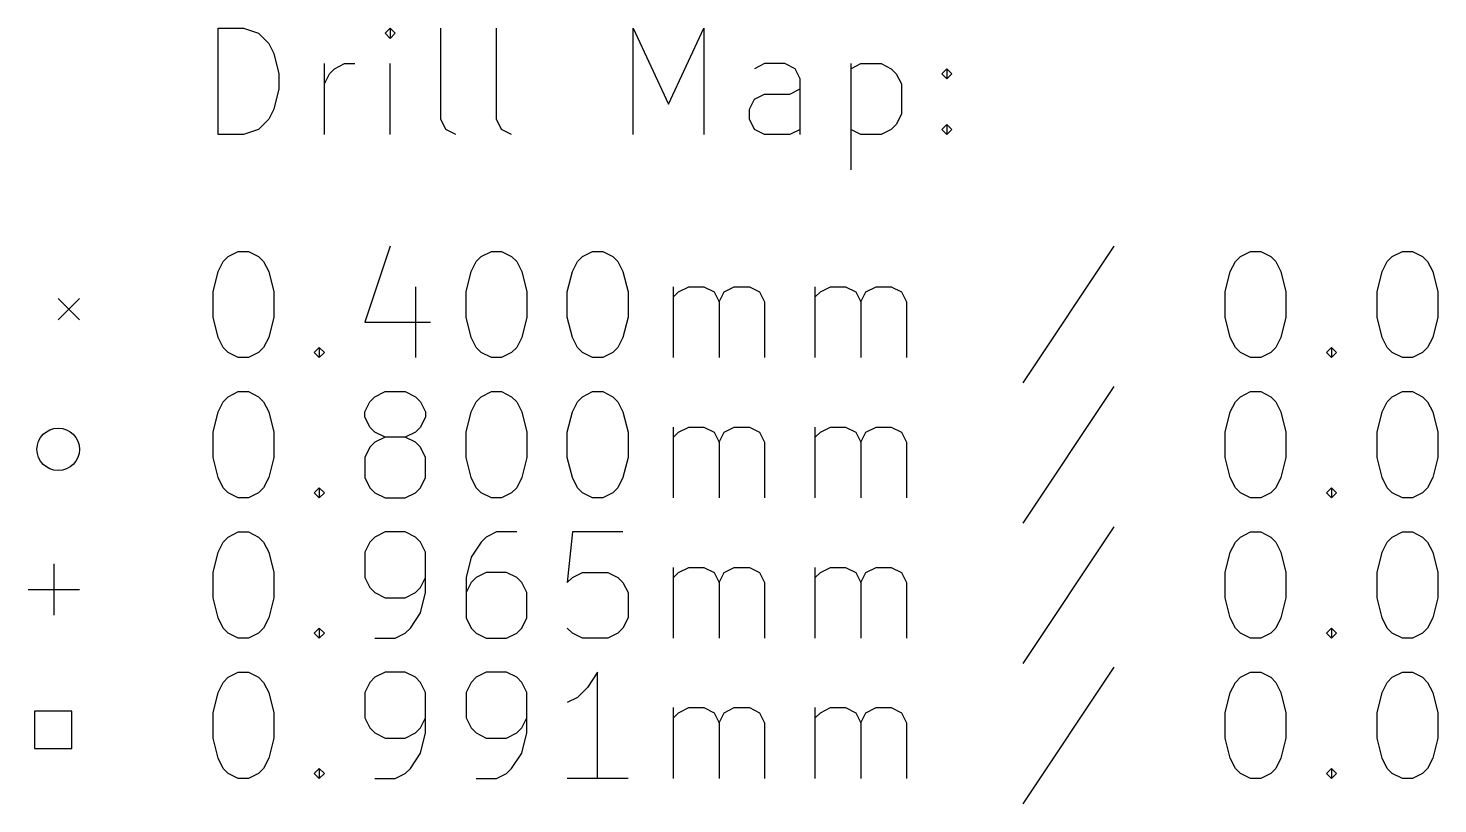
# Model space of a CAD drawing. Extents: x 91 to 223, y -160 to -73.
# Drawn here: x 92.38 to 118.91, y -143.12 to -128.52 of the extents above; entities that cross this region are included whole.
import ezdxf

# ---------------------------------------------------------------- set-up
doc = ezdxf.new("R2010")
doc.units = 0
doc.layers.add('BLACK', color=7, linetype='CONTINUOUS')

msp = doc.modelspace()

# ---------------------------------------------------------------- linework, layer by layer
at = {"layer": 'BLACK', "linetype": 'CONTINUOUS'}
for p, q in [((95.9536, -130.52), (95.9536, -128.52)), ((95.9536, -128.52), (96.4298, -128.52)), ((96.4298, -128.52), (96.7155, -128.616)), ((96.7155, -128.616), (96.9059, -128.806)), ((99.1917, -128.52), (99.0964, -128.616)), ((99.0964, -128.616), (99.1917, -128.711)), ((99.2869, -128.616), (99.1917, -128.52)), ((99.1917, -128.52), (99.1917, -128.711)), ((99.1917, -128.711), (99.2869, -128.616)), ((100.144, -130.235), (100.144, -128.52)), ((101.192, -130.235), (101.192, -128.52)), ((103.763, -130.52), (103.763, -128.52)), ((103.763, -128.52), (104.43, -129.949)), ((104.43, -129.949), (105.096, -128.52)), ((105.096, -128.52), (105.096, -130.52)), ((96.9059, -128.806), (97.0012, -128.997)), ((97.0012, -128.997), (97.0964, -129.378)), ((97.0964, -129.378), (97.0964, -129.663)), ((97.9536, -130.52), (97.9536, -129.187)), ((97.9536, -129.568), (98.0488, -129.378)), ((98.0488, -129.378), (98.144, -129.282)), ((98.144, -129.282), (98.3345, -129.187)), ((98.3345, -129.187), (98.525, -129.187)), ((99.1917, -130.52), (99.1917, -129.187)), ((106.239, -129.187), (106.049, -129.282)), ((106.62, -129.187), (106.239, -129.187)), ((106.811, -129.282), (106.62, -129.187)), ((106.906, -129.473), (106.811, -129.282)), ((107.858, -129.187), (107.858, -131.187)), ((107.858, -129.282), (108.049, -129.187)), ((108.049, -129.187), (108.43, -129.187)), ((108.43, -129.187), (108.62, -129.282)), ((108.62, -129.282), (108.715, -129.378)), ((108.715, -129.378), (108.811, -129.568)), ((109.573, -129.378), (109.668, -129.282)), ((109.668, -129.473), (109.573, -129.378)), ((109.668, -129.282), (109.763, -129.378)), ((109.668, -129.282), (109.668, -129.473)), ((109.763, -129.378), (109.668, -129.473)), ((97.0964, -129.663), (97.0012, -130.044)), ((106.715, -129.759), (106.906, -129.663)), ((106.906, -130.52), (106.906, -129.473)), ((108.811, -129.568), (108.811, -130.139)), ((105.954, -130.044), (106.049, -129.854)), ((106.049, -129.854), (106.239, -129.759)), ((106.239, -129.759), (106.715, -129.759)), ((96.9059, -130.235), (96.7155, -130.425)), ((97.0012, -130.044), (96.9059, -130.235)), ((100.239, -130.425), (100.144, -130.235)), ((101.287, -130.425), (101.192, -130.235)), ((105.954, -130.235), (105.954, -130.044)), ((106.049, -130.425), (105.954, -130.235)), ((108.811, -130.139), (108.715, -130.33)), ((96.7155, -130.425), (96.4298, -130.52)), ((100.43, -130.52), (100.239, -130.425)), ((101.477, -130.52), (101.287, -130.425)), ((106.239, -130.52), (106.049, -130.425)), ((106.906, -130.425), (106.715, -130.52)), ((108.049, -130.52), (107.858, -130.425)), ((108.62, -130.425), (108.43, -130.52)), ((108.715, -130.33), (108.62, -130.425)), ((109.573, -130.425), (109.668, -130.33)), ((109.668, -130.52), (109.573, -130.425)), ((109.668, -130.33), (109.763, -130.425)), ((109.668, -130.33), (109.668, -130.52)), ((109.763, -130.425), (109.668, -130.52)), ((96.4298, -130.52), (95.9536, -130.52)), ((106.715, -130.52), (106.239, -130.52)), ((108.43, -130.52), (108.049, -130.52)), ((99.1917, -132.625), (98.7155, -134.054)), ((112.811, -132.625), (111.096, -135.197)), ((96.0488, -132.911), (96.144, -132.816)), ((96.144, -132.816), (96.3345, -132.72)), ((96.3345, -132.72), (96.525, -132.72)), ((96.525, -132.72), (96.7155, -132.816)), ((96.7155, -132.816), (96.8107, -132.911)), ((100.811, -132.911), (100.906, -132.816)), ((100.906, -132.816), (101.096, -132.72)), ((101.096, -132.72), (101.287, -132.72)), ((101.287, -132.72), (101.477, -132.816)), ((101.477, -132.816), (101.573, -132.911)), ((102.715, -132.911), (102.811, -132.816)), ((102.811, -132.816), (103.001, -132.72)), ((103.001, -132.72), (103.192, -132.72)), ((103.192, -132.72), (103.382, -132.816)), ((103.382, -132.816), (103.477, -132.911)), ((115.096, -132.911), (115.192, -132.816)), ((115.192, -132.816), (115.382, -132.72)), ((115.382, -132.72), (115.573, -132.72)), ((115.573, -132.72), (115.763, -132.816)), ((115.763, -132.816), (115.858, -132.911)), ((117.954, -132.911), (118.049, -132.816)), ((118.049, -132.816), (118.239, -132.72)), ((118.239, -132.72), (118.43, -132.72)), ((118.43, -132.72), (118.62, -132.816)), ((118.62, -132.816), (118.715, -132.911)), ((95.8583, -133.482), (95.9536, -133.101)), ((95.9536, -133.101), (96.0488, -132.911)), ((96.8107, -132.911), (96.9059, -133.101)), ((96.9059, -133.101), (97.0012, -133.482)), ((100.62, -133.482), (100.715, -133.101)), ((100.715, -133.101), (100.811, -132.911)), ((101.573, -132.911), (101.668, -133.101)), ((101.668, -133.101), (101.763, -133.482)), ((102.525, -133.482), (102.62, -133.101)), ((102.62, -133.101), (102.715, -132.911)), ((103.477, -132.911), (103.573, -133.101)), ((103.573, -133.101), (103.668, -133.482)), ((114.906, -133.482), (115.001, -133.101)), ((115.001, -133.101), (115.096, -132.911)), ((115.858, -132.911), (115.954, -133.101)), ((115.954, -133.101), (116.049, -133.482)), ((117.763, -133.482), (117.858, -133.101)), ((117.858, -133.101), (117.954, -132.911)), ((118.715, -132.911), (118.811, -133.101)), ((118.811, -133.101), (118.906, -133.482)), ((99.6679, -133.387), (99.6679, -134.72)), ((104.525, -134.72), (104.525, -133.387)), ((104.62, -133.482), (104.811, -133.387)), ((104.811, -133.387), (105.096, -133.387)), ((105.096, -133.387), (105.287, -133.482)), ((105.477, -133.482), (105.668, -133.387)), ((105.668, -133.387), (105.954, -133.387)), ((105.954, -133.387), (106.144, -133.482)), ((107.192, -134.72), (107.192, -133.387)), ((107.287, -133.482), (107.477, -133.387)), ((107.477, -133.387), (107.763, -133.387)), ((107.763, -133.387), (107.954, -133.482)), ((108.144, -133.482), (108.335, -133.387)), ((108.335, -133.387), (108.62, -133.387)), ((108.62, -133.387), (108.811, -133.482)), ((92.9458, -133.606), (93.3458, -134.006)), ((93.3458, -133.606), (92.9458, -134.006)), ((95.8583, -133.959), (95.8583, -133.482)), ((97.0012, -133.482), (97.0012, -133.959)), ((100.62, -133.959), (100.62, -133.482)), ((101.763, -133.482), (101.763, -133.959)), ((102.525, -133.959), (102.525, -133.482)), ((103.668, -133.482), (103.668, -133.959)), ((104.525, -133.578), (104.62, -133.482)), ((105.287, -133.482), (105.382, -133.673)), ((105.382, -133.673), (105.477, -133.482)), ((105.382, -133.673), (105.382, -134.72)), ((106.144, -133.482), (106.239, -133.673)), ((106.239, -133.673), (106.239, -134.72)), ((107.192, -133.578), (107.287, -133.482)), ((107.954, -133.482), (108.049, -133.673)), ((108.049, -133.673), (108.144, -133.482)), ((108.049, -133.673), (108.049, -134.72)), ((108.811, -133.482), (108.906, -133.673)), ((108.906, -133.673), (108.906, -134.72)), ((114.906, -133.959), (114.906, -133.482)), ((116.049, -133.482), (116.049, -133.959)), ((117.763, -133.959), (117.763, -133.482)), ((118.906, -133.482), (118.906, -133.959)), ((95.9536, -134.339), (95.8583, -133.959)), ((97.0012, -133.959), (96.9059, -134.339)), ((98.7155, -134.054), (99.9536, -134.054)), ((100.715, -134.339), (100.62, -133.959)), ((101.763, -133.959), (101.668, -134.339)), ((102.62, -134.339), (102.525, -133.959)), ((103.668, -133.959), (103.573, -134.339)), ((115.001, -134.339), (114.906, -133.959)), ((116.049, -133.959), (115.954, -134.339)), ((117.858, -134.339), (117.763, -133.959)), ((118.906, -133.959), (118.811, -134.339)), ((96.0488, -134.53), (95.9536, -134.339)), ((96.9059, -134.339), (96.8107, -134.53)), ((100.811, -134.53), (100.715, -134.339)), ((101.668, -134.339), (101.573, -134.53)), ((102.715, -134.53), (102.62, -134.339)), ((103.573, -134.339), (103.477, -134.53)), ((115.096, -134.53), (115.001, -134.339)), ((115.954, -134.339), (115.858, -134.53)), ((117.954, -134.53), (117.858, -134.339)), ((118.811, -134.339), (118.715, -134.53)), ((96.144, -134.625), (96.0488, -134.53)), ((96.3345, -134.72), (96.144, -134.625)), ((96.525, -134.72), (96.3345, -134.72)), ((96.7155, -134.625), (96.525, -134.72)), ((96.8107, -134.53), (96.7155, -134.625)), ((97.7631, -134.625), (97.8583, -134.53)), ((97.8583, -134.72), (97.7631, -134.625)), ((97.8583, -134.53), (97.9536, -134.625)), ((97.8583, -134.53), (97.8583, -134.72)), ((97.9536, -134.625), (97.8583, -134.72)), ((100.906, -134.625), (100.811, -134.53)), ((101.096, -134.72), (100.906, -134.625)), ((101.287, -134.72), (101.096, -134.72)), ((101.477, -134.625), (101.287, -134.72)), ((101.573, -134.53), (101.477, -134.625)), ((102.811, -134.625), (102.715, -134.53)), ((103.001, -134.72), (102.811, -134.625)), ((103.192, -134.72), (103.001, -134.72)), ((103.382, -134.625), (103.192, -134.72)), ((103.477, -134.53), (103.382, -134.625)), ((115.192, -134.625), (115.096, -134.53)), ((115.382, -134.72), (115.192, -134.625)), ((115.573, -134.72), (115.382, -134.72)), ((115.763, -134.625), (115.573, -134.72)), ((115.858, -134.53), (115.763, -134.625)), ((116.811, -134.625), (116.906, -134.53)), ((116.906, -134.72), (116.811, -134.625)), ((116.906, -134.53), (117.001, -134.625)), ((116.906, -134.53), (116.906, -134.72)), ((117.001, -134.625), (116.906, -134.72)), ((118.049, -134.625), (117.954, -134.53)), ((118.239, -134.72), (118.049, -134.625)), ((118.43, -134.72), (118.239, -134.72)), ((118.62, -134.625), (118.43, -134.72)), ((118.715, -134.53), (118.62, -134.625)), ((112.811, -135.265), (111.096, -137.837)), ((96.0488, -135.551), (96.144, -135.456)), ((96.144, -135.456), (96.3345, -135.36)), ((96.3345, -135.36), (96.525, -135.36)), ((96.525, -135.36), (96.7155, -135.456)), ((96.7155, -135.456), (96.8107, -135.551)), ((98.8107, -135.551), (98.9059, -135.456)), ((98.9059, -135.456), (99.0964, -135.36)), ((99.0964, -135.36), (99.4774, -135.36)), ((99.4774, -135.36), (99.6679, -135.456)), ((99.6679, -135.456), (99.7631, -135.551)), ((100.811, -135.551), (100.906, -135.456)), ((100.906, -135.456), (101.096, -135.36)), ((101.096, -135.36), (101.287, -135.36)), ((101.287, -135.36), (101.477, -135.456)), ((101.477, -135.456), (101.573, -135.551)), ((102.715, -135.551), (102.811, -135.456)), ((102.811, -135.456), (103.001, -135.36)), ((103.001, -135.36), (103.192, -135.36)), ((103.192, -135.36), (103.382, -135.456)), ((103.382, -135.456), (103.477, -135.551)), ((115.096, -135.551), (115.192, -135.456)), ((115.192, -135.456), (115.382, -135.36)), ((115.382, -135.36), (115.573, -135.36)), ((115.573, -135.36), (115.763, -135.456)), ((115.763, -135.456), (115.858, -135.551)), ((117.954, -135.551), (118.049, -135.456)), ((118.049, -135.456), (118.239, -135.36)), ((118.239, -135.36), (118.43, -135.36)), ((118.43, -135.36), (118.62, -135.456)), ((118.62, -135.456), (118.715, -135.551)), ((95.8583, -136.122), (95.9536, -135.741)), ((95.9536, -135.741), (96.0488, -135.551)), ((96.8107, -135.551), (96.9059, -135.741)), ((96.9059, -135.741), (97.0012, -136.122)), ((98.7155, -135.741), (98.8107, -135.551)), ((98.7155, -135.837), (98.7155, -135.741)), ((99.7631, -135.551), (99.8583, -135.741)), ((99.8583, -135.741), (99.8583, -135.837)), ((100.62, -136.122), (100.715, -135.741)), ((100.715, -135.741), (100.811, -135.551)), ((101.573, -135.551), (101.668, -135.741)), ((101.668, -135.741), (101.763, -136.122)), ((102.525, -136.122), (102.62, -135.741)), ((102.62, -135.741), (102.715, -135.551)), ((103.477, -135.551), (103.573, -135.741)), ((103.573, -135.741), (103.668, -136.122)), ((114.906, -136.122), (115.001, -135.741)), ((115.001, -135.741), (115.096, -135.551)), ((115.858, -135.551), (115.954, -135.741)), ((115.954, -135.741), (116.049, -136.122)), ((117.763, -136.122), (117.858, -135.741)), ((117.858, -135.741), (117.954, -135.551)), ((118.715, -135.551), (118.811, -135.741)), ((118.811, -135.741), (118.906, -136.122)), ((98.8107, -136.027), (98.7155, -135.837)), ((98.9059, -136.122), (98.8107, -136.027)), ((99.7631, -136.027), (99.6679, -136.122)), ((99.8583, -135.837), (99.7631, -136.027)), ((104.525, -137.36), (104.525, -136.027)), ((104.62, -136.122), (104.811, -136.027)), ((104.811, -136.027), (105.096, -136.027)), ((105.096, -136.027), (105.287, -136.122)), ((105.477, -136.122), (105.668, -136.027)), ((105.668, -136.027), (105.954, -136.027)), ((105.954, -136.027), (106.144, -136.122)), ((107.192, -137.36), (107.192, -136.027)), ((107.287, -136.122), (107.477, -136.027)), ((107.477, -136.027), (107.763, -136.027)), ((107.763, -136.027), (107.954, -136.122)), ((108.144, -136.122), (108.335, -136.027)), ((108.335, -136.027), (108.62, -136.027)), ((108.62, -136.027), (108.811, -136.122)), ((95.8583, -136.599), (95.8583, -136.122)), ((97.0012, -136.122), (97.0012, -136.599)), ((98.9059, -136.313), (98.8107, -136.408)), ((99.0964, -136.218), (98.9059, -136.122)), ((99.0964, -136.218), (98.9059, -136.313)), ((99.4774, -136.218), (99.0964, -136.218)), ((99.6679, -136.122), (99.4774, -136.218)), ((99.6679, -136.313), (99.4774, -136.218)), ((99.7631, -136.408), (99.6679, -136.313)), ((100.62, -136.599), (100.62, -136.122)), ((101.763, -136.122), (101.763, -136.599)), ((102.525, -136.599), (102.525, -136.122)), ((103.668, -136.122), (103.668, -136.599)), ((104.525, -136.218), (104.62, -136.122)), ((105.287, -136.122), (105.382, -136.313)), ((105.382, -136.313), (105.477, -136.122)), ((105.382, -136.313), (105.382, -137.36)), ((106.144, -136.122), (106.239, -136.313)), ((106.239, -136.313), (106.239, -137.36)), ((107.192, -136.218), (107.287, -136.122)), ((107.954, -136.122), (108.049, -136.313)), ((108.049, -136.313), (108.144, -136.122)), ((108.049, -136.313), (108.049, -137.36)), ((108.811, -136.122), (108.906, -136.313)), ((108.906, -136.313), (108.906, -137.36)), ((114.906, -136.599), (114.906, -136.122)), ((116.049, -136.122), (116.049, -136.599)), ((117.763, -136.599), (117.763, -136.122)), ((118.906, -136.122), (118.906, -136.599)), ((95.9536, -136.979), (95.8583, -136.599)), ((97.0012, -136.599), (96.9059, -136.979)), ((98.8107, -136.408), (98.7155, -136.599)), ((98.7155, -136.599), (98.7155, -136.979)), ((99.8583, -136.599), (99.7631, -136.408)), ((99.8583, -136.979), (99.8583, -136.599)), ((100.715, -136.979), (100.62, -136.599)), ((101.763, -136.599), (101.668, -136.979)), ((102.62, -136.979), (102.525, -136.599)), ((103.668, -136.599), (103.573, -136.979)), ((115.001, -136.979), (114.906, -136.599)), ((116.049, -136.599), (115.954, -136.979)), ((117.858, -136.979), (117.763, -136.599)), ((118.906, -136.599), (118.811, -136.979)), ((96.0488, -137.17), (95.9536, -136.979)), ((96.9059, -136.979), (96.8107, -137.17)), ((98.7155, -136.979), (98.8107, -137.17)), ((99.7631, -137.17), (99.8583, -136.979)), ((100.811, -137.17), (100.715, -136.979)), ((101.668, -136.979), (101.573, -137.17)), ((102.715, -137.17), (102.62, -136.979)), ((103.573, -136.979), (103.477, -137.17)), ((115.096, -137.17), (115.001, -136.979)), ((115.954, -136.979), (115.858, -137.17)), ((117.954, -137.17), (117.858, -136.979)), ((118.811, -136.979), (118.715, -137.17)), ((96.144, -137.265), (96.0488, -137.17)), ((96.3345, -137.36), (96.144, -137.265)), ((96.525, -137.36), (96.3345, -137.36)), ((96.7155, -137.265), (96.525, -137.36)), ((96.8107, -137.17), (96.7155, -137.265)), ((97.7631, -137.265), (97.8583, -137.17)), ((97.8583, -137.36), (97.7631, -137.265)), ((97.8583, -137.17), (97.9536, -137.265)), ((97.8583, -137.17), (97.8583, -137.36)), ((97.9536, -137.265), (97.8583, -137.36)), ((98.8107, -137.17), (98.9059, -137.265)), ((98.9059, -137.265), (99.0964, -137.36)), ((99.0964, -137.36), (99.4774, -137.36)), ((99.4774, -137.36), (99.6679, -137.265)), ((99.6679, -137.265), (99.7631, -137.17)), ((100.906, -137.265), (100.811, -137.17)), ((101.096, -137.36), (100.906, -137.265)), ((101.287, -137.36), (101.096, -137.36)), ((101.477, -137.265), (101.287, -137.36)), ((101.573, -137.17), (101.477, -137.265)), ((102.811, -137.265), (102.715, -137.17)), ((103.001, -137.36), (102.811, -137.265)), ((103.192, -137.36), (103.001, -137.36)), ((103.382, -137.265), (103.192, -137.36)), ((103.477, -137.17), (103.382, -137.265)), ((115.192, -137.265), (115.096, -137.17)), ((115.382, -137.36), (115.192, -137.265)), ((115.573, -137.36), (115.382, -137.36)), ((115.763, -137.265), (115.573, -137.36)), ((115.858, -137.17), (115.763, -137.265)), ((116.811, -137.265), (116.906, -137.17)), ((116.906, -137.36), (116.811, -137.265)), ((116.906, -137.17), (117.001, -137.265)), ((116.906, -137.17), (116.906, -137.36)), ((117.001, -137.265), (116.906, -137.36)), ((118.049, -137.265), (117.954, -137.17)), ((118.239, -137.36), (118.049, -137.265)), ((118.43, -137.36), (118.239, -137.36)), ((118.62, -137.265), (118.43, -137.36)), ((118.715, -137.17), (118.62, -137.265)), ((112.811, -137.905), (111.096, -140.477)), ((95.9536, -138.381), (96.0488, -138.191)), ((96.0488, -138.191), (96.144, -138.096)), ((96.144, -138.096), (96.3345, -138)), ((96.3345, -138), (96.525, -138)), ((96.525, -138), (96.7155, -138.096)), ((96.7155, -138.096), (96.8107, -138.191)), ((96.8107, -138.191), (96.9059, -138.381)), ((98.8107, -138.191), (98.7155, -138.381)), ((98.9059, -138.096), (98.8107, -138.191)), ((99.0964, -138), (98.9059, -138.096)), ((99.4774, -138), (99.0964, -138)), ((99.6679, -138.096), (99.4774, -138)), ((99.7631, -138.191), (99.6679, -138.096)), ((99.8583, -138.381), (99.7631, -138.191)), ((100.906, -138.191), (100.715, -138.477)), ((101.001, -138.096), (100.906, -138.191)), ((101.192, -138), (101.001, -138.096)), ((101.573, -138), (101.192, -138)), ((102.62, -138), (102.525, -138.953)), ((103.573, -138), (102.62, -138)), ((115.001, -138.381), (115.096, -138.191)), ((115.096, -138.191), (115.192, -138.096)), ((115.192, -138.096), (115.382, -138)), ((115.382, -138), (115.573, -138)), ((115.573, -138), (115.763, -138.096)), ((115.763, -138.096), (115.858, -138.191)), ((115.858, -138.191), (115.954, -138.381)), ((117.858, -138.381), (117.954, -138.191)), ((117.954, -138.191), (118.049, -138.096)), ((118.049, -138.096), (118.239, -138)), ((118.239, -138), (118.43, -138)), ((118.43, -138), (118.62, -138.096)), ((118.62, -138.096), (118.715, -138.191)), ((118.715, -138.191), (118.811, -138.381)), ((95.8583, -138.762), (95.9536, -138.381)), ((96.9059, -138.381), (97.0012, -138.762)), ((98.7155, -138.381), (98.7155, -138.858)), ((99.8583, -139.143), (99.8583, -138.381)), ((114.906, -138.762), (115.001, -138.381)), ((115.954, -138.381), (116.049, -138.762)), ((117.763, -138.762), (117.858, -138.381)), ((118.811, -138.381), (118.906, -138.762)), ((92.8632, -138.603), (92.8632, -139.568)), ((100.715, -138.477), (100.62, -138.858)), ((104.525, -140), (104.525, -138.667)), ((104.62, -138.762), (104.811, -138.667)), ((104.811, -138.667), (105.096, -138.667)), ((105.096, -138.667), (105.287, -138.762)), ((105.477, -138.762), (105.668, -138.667)), ((105.668, -138.667), (105.954, -138.667)), ((105.954, -138.667), (106.144, -138.762)), ((107.192, -140), (107.192, -138.667)), ((107.287, -138.762), (107.477, -138.667)), ((107.477, -138.667), (107.763, -138.667)), ((107.763, -138.667), (107.954, -138.762)), ((108.144, -138.762), (108.335, -138.667)), ((108.335, -138.667), (108.62, -138.667)), ((108.62, -138.667), (108.811, -138.762)), ((95.8583, -139.239), (95.8583, -138.762)), ((97.0012, -138.762), (97.0012, -139.239)), ((98.7155, -138.858), (98.8107, -139.048)), ((99.7631, -139.048), (99.8583, -138.858)), ((100.62, -138.858), (100.62, -139.619)), ((100.715, -138.953), (100.62, -139.143)), ((100.811, -138.858), (100.715, -138.953)), ((101.001, -138.762), (100.811, -138.858)), ((101.382, -138.762), (101.001, -138.762)), ((101.573, -138.858), (101.382, -138.762)), ((101.668, -138.953), (101.573, -138.858)), ((101.763, -139.143), (101.668, -138.953)), ((102.525, -138.953), (102.62, -138.858)), ((102.62, -138.858), (102.811, -138.762)), ((102.811, -138.762), (103.287, -138.762)), ((103.287, -138.762), (103.477, -138.858)), ((103.477, -138.858), (103.573, -138.953)), ((103.573, -138.953), (103.668, -139.143)), ((104.525, -138.858), (104.62, -138.762)), ((105.287, -138.762), (105.382, -138.953)), ((105.382, -138.953), (105.477, -138.762)), ((105.382, -138.953), (105.382, -140)), ((106.144, -138.762), (106.239, -138.953)), ((106.239, -138.953), (106.239, -140)), ((107.192, -138.858), (107.287, -138.762)), ((107.954, -138.762), (108.049, -138.953)), ((108.049, -138.953), (108.144, -138.762)), ((108.049, -138.953), (108.049, -140)), ((108.811, -138.762), (108.906, -138.953)), ((108.906, -138.953), (108.906, -140)), ((114.906, -139.239), (114.906, -138.762)), ((116.049, -138.762), (116.049, -139.239)), ((117.763, -139.239), (117.763, -138.762)), ((118.906, -138.762), (118.906, -139.239)), ((92.3806, -139.086), (93.3458, -139.086)), ((95.9536, -139.619), (95.8583, -139.239)), ((97.0012, -139.239), (96.9059, -139.619)), ((98.8107, -139.048), (98.9059, -139.143)), ((98.9059, -139.143), (99.0964, -139.239)), ((99.0964, -139.239), (99.4774, -139.239)), ((99.4774, -139.239), (99.6679, -139.143)), ((99.6679, -139.143), (99.7631, -139.048)), ((99.7631, -139.524), (99.8583, -139.143)), ((101.763, -139.619), (101.763, -139.143)), ((103.668, -139.143), (103.668, -139.619)), ((115.001, -139.619), (114.906, -139.239)), ((116.049, -139.239), (115.954, -139.619)), ((117.858, -139.619), (117.763, -139.239)), ((118.906, -139.239), (118.811, -139.619)), ((96.0488, -139.81), (95.9536, -139.619)), ((96.9059, -139.619), (96.8107, -139.81)), ((99.5726, -139.81), (99.7631, -139.524)), ((100.62, -139.619), (100.715, -139.81)), ((101.668, -139.81), (101.763, -139.619)), ((103.668, -139.619), (103.573, -139.81)), ((115.096, -139.81), (115.001, -139.619)), ((115.954, -139.619), (115.858, -139.81)), ((117.954, -139.81), (117.858, -139.619)), ((118.811, -139.619), (118.715, -139.81)), ((96.144, -139.905), (96.0488, -139.81)), ((96.3345, -140), (96.144, -139.905)), ((96.525, -140), (96.3345, -140)), ((96.7155, -139.905), (96.525, -140)), ((96.8107, -139.81), (96.7155, -139.905)), ((97.7631, -139.905), (97.8583, -139.81)), ((97.8583, -140), (97.7631, -139.905)), ((97.8583, -139.81), (97.9536, -139.905)), ((97.8583, -139.81), (97.8583, -140)), ((97.9536, -139.905), (97.8583, -140)), ((98.9059, -140), (99.2869, -140)), ((99.2869, -140), (99.4774, -139.905)), ((99.4774, -139.905), (99.5726, -139.81)), ((100.715, -139.81), (100.811, -139.905)), ((100.811, -139.905), (101.001, -140)), ((101.001, -140), (101.382, -140)), ((101.382, -140), (101.573, -139.905)), ((101.573, -139.905), (101.668, -139.81)), ((102.62, -139.905), (102.525, -139.81)), ((102.811, -140), (102.62, -139.905)), ((103.287, -140), (102.811, -140)), ((103.477, -139.905), (103.287, -140)), ((103.573, -139.81), (103.477, -139.905)), ((115.192, -139.905), (115.096, -139.81)), ((115.382, -140), (115.192, -139.905)), ((115.573, -140), (115.382, -140)), ((115.763, -139.905), (115.573, -140)), ((115.858, -139.81), (115.763, -139.905)), ((116.811, -139.905), (116.906, -139.81)), ((116.906, -140), (116.811, -139.905)), ((116.906, -139.81), (117.001, -139.905)), ((116.906, -139.81), (116.906, -140)), ((117.001, -139.905), (116.906, -140)), ((118.049, -139.905), (117.954, -139.81)), ((118.239, -140), (118.049, -139.905)), ((118.43, -140), (118.239, -140)), ((118.62, -139.905), (118.43, -140)), ((118.715, -139.81), (118.62, -139.905)), ((112.811, -140.545), (111.096, -143.117)), ((95.9536, -141.021), (96.0488, -140.831)), ((96.0488, -140.831), (96.144, -140.736)), ((96.144, -140.736), (96.3345, -140.64)), ((96.3345, -140.64), (96.525, -140.64)), ((96.525, -140.64), (96.7155, -140.736)), ((96.7155, -140.736), (96.8107, -140.831)), ((96.8107, -140.831), (96.9059, -141.021)), ((98.8107, -140.831), (98.7155, -141.021)), ((98.9059, -140.736), (98.8107, -140.831)), ((99.0964, -140.64), (98.9059, -140.736)), ((99.4774, -140.64), (99.0964, -140.64)), ((99.6679, -140.736), (99.4774, -140.64)), ((99.7631, -140.831), (99.6679, -140.736)), ((99.8583, -141.021), (99.7631, -140.831)), ((100.715, -140.831), (100.62, -141.021)), ((100.811, -140.736), (100.715, -140.831)), ((101.001, -140.64), (100.811, -140.736)), ((101.382, -140.64), (101.001, -140.64)), ((101.573, -140.736), (101.382, -140.64)), ((101.668, -140.831), (101.573, -140.736)), ((101.763, -141.021), (101.668, -140.831)), ((103.096, -140.64), (102.906, -140.926)), ((103.096, -142.64), (103.096, -140.64)), ((115.001, -141.021), (115.096, -140.831)), ((115.096, -140.831), (115.192, -140.736)), ((115.192, -140.736), (115.382, -140.64)), ((115.382, -140.64), (115.573, -140.64)), ((115.573, -140.64), (115.763, -140.736)), ((115.763, -140.736), (115.858, -140.831)), ((115.858, -140.831), (115.954, -141.021)), ((117.858, -141.021), (117.954, -140.831)), ((117.954, -140.831), (118.049, -140.736)), ((118.049, -140.736), (118.239, -140.64)), ((118.239, -140.64), (118.43, -140.64)), ((118.43, -140.64), (118.62, -140.736)), ((118.62, -140.736), (118.715, -140.831)), ((118.715, -140.831), (118.811, -141.021)), ((95.8583, -141.402), (95.9536, -141.021)), ((96.9059, -141.021), (97.0012, -141.402)), ((98.7155, -141.021), (98.7155, -141.498)), ((99.8583, -141.783), (99.8583, -141.021)), ((100.62, -141.021), (100.62, -141.498)), ((101.763, -141.783), (101.763, -141.021)), ((102.906, -140.926), (102.715, -141.117)), ((114.906, -141.402), (115.001, -141.021)), ((115.954, -141.021), (116.049, -141.402)), ((117.763, -141.402), (117.858, -141.021)), ((118.811, -141.021), (118.906, -141.402)), ((93.2007, -141.375), (92.5003, -141.375)), ((92.5003, -141.375), (92.5003, -142.076)), ((93.2007, -142.076), (93.2007, -141.375)), ((102.715, -141.117), (102.525, -141.212)), ((104.525, -142.64), (104.525, -141.307)), ((104.62, -141.402), (104.811, -141.307)), ((104.811, -141.307), (105.096, -141.307)), ((105.096, -141.307), (105.287, -141.402)), ((105.477, -141.402), (105.668, -141.307)), ((105.668, -141.307), (105.954, -141.307)), ((105.954, -141.307), (106.144, -141.402)), ((107.192, -142.64), (107.192, -141.307)), ((107.287, -141.402), (107.477, -141.307)), ((107.477, -141.307), (107.763, -141.307)), ((107.763, -141.307), (107.954, -141.402)), ((108.144, -141.402), (108.335, -141.307)), ((108.335, -141.307), (108.62, -141.307)), ((108.62, -141.307), (108.811, -141.402)), ((95.8583, -141.879), (95.8583, -141.402)), ((97.0012, -141.402), (97.0012, -141.879)), ((98.7155, -141.498), (98.8107, -141.688)), ((99.7631, -141.688), (99.8583, -141.498)), ((100.62, -141.498), (100.715, -141.688)), ((101.668, -141.688), (101.763, -141.498)), ((104.525, -141.498), (104.62, -141.402)), ((105.287, -141.402), (105.382, -141.593)), ((105.382, -141.593), (105.477, -141.402)), ((105.382, -141.593), (105.382, -142.64)), ((106.144, -141.402), (106.239, -141.593)), ((106.239, -141.593), (106.239, -142.64)), ((107.192, -141.498), (107.287, -141.402)), ((107.954, -141.402), (108.049, -141.593)), ((108.049, -141.593), (108.144, -141.402)), ((108.049, -141.593), (108.049, -142.64)), ((108.811, -141.402), (108.906, -141.593)), ((108.906, -141.593), (108.906, -142.64)), ((114.906, -141.879), (114.906, -141.402)), ((116.049, -141.402), (116.049, -141.879)), ((117.763, -141.879), (117.763, -141.402)), ((118.906, -141.402), (118.906, -141.879)), ((95.9536, -142.259), (95.8583, -141.879)), ((97.0012, -141.879), (96.9059, -142.259)), ((98.8107, -141.688), (98.9059, -141.783)), ((98.9059, -141.783), (99.0964, -141.879)), ((99.0964, -141.879), (99.4774, -141.879)), ((99.4774, -141.879), (99.6679, -141.783)), ((99.6679, -141.783), (99.7631, -141.688)), ((99.7631, -142.164), (99.8583, -141.783)), ((100.715, -141.688), (100.811, -141.783)), ((100.811, -141.783), (101.001, -141.879)), ((101.001, -141.879), (101.382, -141.879)), ((101.382, -141.879), (101.573, -141.783)), ((101.573, -141.783), (101.668, -141.688)), ((101.668, -142.164), (101.763, -141.783)), ((115.001, -142.259), (114.906, -141.879)), ((116.049, -141.879), (115.954, -142.259)), ((117.858, -142.259), (117.763, -141.879)), ((118.906, -141.879), (118.811, -142.259)), ((92.5003, -142.076), (93.2007, -142.076)), ((99.5726, -142.45), (99.7631, -142.164)), ((101.477, -142.45), (101.668, -142.164)), ((96.0488, -142.45), (95.9536, -142.259)), ((96.9059, -142.259), (96.8107, -142.45)), ((115.096, -142.45), (115.001, -142.259)), ((115.954, -142.259), (115.858, -142.45)), ((117.954, -142.45), (117.858, -142.259)), ((118.811, -142.259), (118.715, -142.45)), ((96.144, -142.545), (96.0488, -142.45)), ((96.3345, -142.64), (96.144, -142.545)), ((96.525, -142.64), (96.3345, -142.64)), ((96.7155, -142.545), (96.525, -142.64)), ((96.8107, -142.45), (96.7155, -142.545)), ((97.7631, -142.545), (97.8583, -142.45)), ((97.8583, -142.64), (97.7631, -142.545)), ((97.8583, -142.45), (97.9536, -142.545)), ((97.8583, -142.45), (97.8583, -142.64)), ((97.9536, -142.545), (97.8583, -142.64)), ((98.9059, -142.64), (99.2869, -142.64)), ((99.2869, -142.64), (99.4774, -142.545)), ((99.4774, -142.545), (99.5726, -142.45)), ((100.811, -142.64), (101.192, -142.64)), ((101.192, -142.64), (101.382, -142.545)), ((101.382, -142.545), (101.477, -142.45)), ((103.668, -142.64), (102.525, -142.64)), ((115.192, -142.545), (115.096, -142.45)), ((115.382, -142.64), (115.192, -142.545)), ((115.573, -142.64), (115.382, -142.64)), ((115.763, -142.545), (115.573, -142.64)), ((115.858, -142.45), (115.763, -142.545)), ((116.811, -142.545), (116.906, -142.45)), ((116.906, -142.64), (116.811, -142.545)), ((116.906, -142.45), (117.001, -142.545)), ((116.906, -142.45), (116.906, -142.64)), ((117.001, -142.545), (116.906, -142.64)), ((118.049, -142.545), (117.954, -142.45)), ((118.239, -142.64), (118.049, -142.545)), ((118.43, -142.64), (118.239, -142.64)), ((118.62, -142.545), (118.43, -142.64)), ((118.715, -142.45), (118.62, -142.545))]:
    msp.add_line(p, q, dxfattribs=at)
at = {"layer": 'BLACK'}
msp.add_circle((92.9457, -136.446), 0.4001, dxfattribs=at)

doc.saveas('drawing.dxf')
